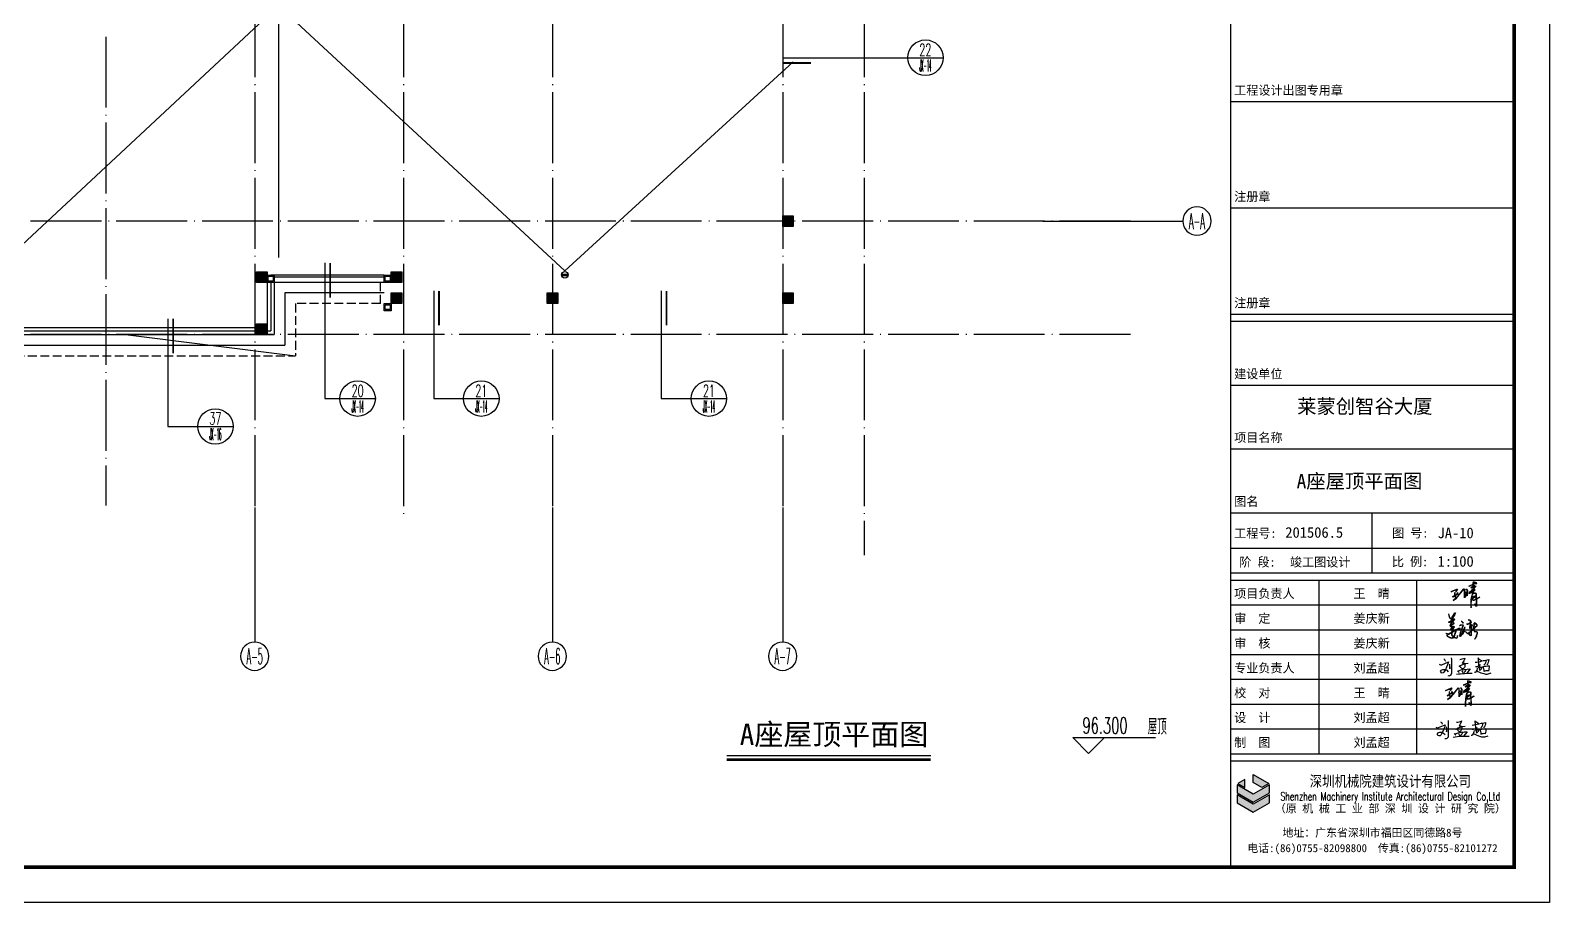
# Model space of a CAD drawing. Extents: x 1980812 to 2578970, y -669191 to 284498.
# Drawn here: x 2022034 to 2064912, y -473720 to -449112 of the extents above; entities that cross this region are included whole.
import ezdxf
from ezdxf.enums import TextEntityAlignment as Align

# ---------------------------------------------------------------- set-up
doc = ezdxf.new("R2010")
doc.units = 0
doc.header["$LTSCALE"] = 1000
doc.header["$MEASUREMENT"] = 0
doc.linetypes.add('DASH', pattern=[0.35, 0.25, -0.1])
doc.linetypes.add('DOTE', pattern=[2.42, 2, -0.2, 0.02, -0.2])
for name, color, linetype in [('0-电子签名', 7, 'Continuous'), ('A-ANNO-TEXT', 131, 'Continuous'), ('AXIS', 3, 'Continuous'), ('AXIS_TEXT', 7, 'Continuous'), ('COLU_HATCH', 251, 'Continuous'), ('CURTWALL', 2, 'Continuous'), ('DIM_ELEV', 3, 'Continuous'), ('dote', 1, 'DOTE'), ('EQUIP_地漏', 255, 'Continuous'), ('EQUIP_雨水斗', 255, 'Continuous'), ('TK', 1, 'Continuous'), ('WALL', 4, 'Continuous'), ('屋顶柱', 5, 'Continuous'), ('排水', 140, 'Continuous'), ('百叶', 3, 'Continuous'), ('看线', 66, 'Continuous'), ('空线', 3, 'Continuous'), ('节点', 3, 'Continuous'), ('详细尺寸', 11, 'Continuous')]:
    doc.layers.add(name, color=color, linetype=linetype)
doc.styles.add('_TCH_AXIS', font='COMPLEX', dxfattribs={"bigfont": 'GBCBIG'})
doc.styles.add('COMP', font='COMPLEX.shx', dxfattribs={"bigfont": 'hztxt'})
doc.styles.add('COMPLEX', font='COMPLEX')
doc.styles.add('HEITI', font='simplex.shx', dxfattribs={"width": 0.6, "bigfont": 'hztxt.shx'})
doc.styles.add('HZTXTW', font='txtw.shx', dxfattribs={"width": 0.6, "bigfont": 'hztxtw.shx'})
doc.styles.add('SONGTI', font='NSimSun.ttf', dxfattribs={"width": 1.1})

# ---------------------------------------------------------------- blocks, each defined once
blk = doc.blocks.new('屋顶平mian')
at = {"layer": 'CURTWALL'}
for points in [[(32050, -24830), (32250, -24830), (32250, -25030), (32050, -25030)], [(32080, -24860), (32220, -24860), (32220, -25000), (32080, -25000)], [(35350, -24830), (35550, -24830), (35550, -25030), (35350, -25030)], [(35380, -24860), (35520, -24860), (35520, -25000), (35380, -25000)], [(35350, -25630), (35550, -25630), (35550, -25830), (35350, -25830)], [(35380, -25660), (35520, -25660), (35520, -25800), (35380, -25800)]]:
    blk.add_lwpolyline(points, close=True, dxfattribs=at)
at = {"layer": '百叶'}
for p, q in [((32050, -25030), (32050, -26300)), ((32150, -25030), (32150, -26400)), ((32250, -25030), (32250, -26500)), ((32550, -25330), (32550, -26800)), ((-2800, -26500), (32250, -26500)), ((-2700, -26400), (32150, -26400)), ((-2600, -26300), (32050, -26300)), ((-3100, -26800), (32550, -26800))]:
    blk.add_line(p, q, dxfattribs=at)
at = {"layer": '看线', "color": 2, "linetype": 'DASH'}
for p, q in [((35250, -25630), (35250, -25030)), ((32850, -25630), (32850, -27100)), ((35250, -25630), (32850, -25630)), ((-3400, -27100), (32850, -27100))]:
    blk.add_line(p, q, dxfattribs=at)
at = {"layer": '空线'}
for p, q in [((35350, -24830), (32150, -24830)), ((35350, -24880), (32250, -24880)), ((35350, -25030), (32250, -25030)), ((35350, -25330), (32550, -25330))]:
    blk.add_line(p, q, dxfattribs=at)
blk = doc.blocks.new('_index')
blk.add_line((-0.5, 0), (0.5, 0))
blk.add_circle((0, 0), 0.5)
at = {"style": 'COMP'}
for tag, width, p, p2 in [('1', 2.333333, (-0.17, 0.05), (0.17, 0.05)), ('-', 1.166667, (-0.17, -0.39), (0.17, -0.39))]:
    blk.add_attdef(tag, text='', height=0.34, dxfattribs=dict(at, width=width)).set_placement(p, p2, align=Align.FIT)
blk = doc.blocks.new('$TwtSys$00000139')
at = {"color": 7}
for p, q in [((-19, 92, 0), (-19, -92, 0)), ((19, 92, 0), (19, -92, 0))]:
    blk.add_line(p, q, dxfattribs=at)
blk.add_circle((0, 0, 0), 93.8)
blk = doc.blocks.new('A$C5E1E5499')
at = {"layer": 'EQUIP_雨水斗', "rotation": 90}
blk.add_blockref('$TwtSys$00000139', (40450, -24820), dxfattribs=at)
blk = doc.blocks.new('A$C3A0D4C3E')
at = {"layer": 'COLU_HATCH'}
h = blk.add_hatch(color=8, dxfattribs=at)
h.dxf.hatch_style = 1
h.paths.add_polyline_path([(46600, -23150), (46900, -23150), (46900, -23450), (46600, -23450)])
h = blk.add_hatch(color=8, dxfattribs=at)
h.dxf.hatch_style = 1
h.paths.add_polyline_path([(31750, -24730), (32050, -24730), (32050, -25030), (31750, -25030)])
h = blk.add_hatch(color=8, dxfattribs=at)
h.dxf.hatch_style = 1
h.paths.add_polyline_path([(35550, -24730), (35850, -24730), (35850, -25030), (35550, -25030)])
h = blk.add_hatch(color=8, dxfattribs=at)
h.dxf.hatch_style = 1
h.paths.add_polyline_path([(35550, -25330), (35850, -25330), (35850, -25630), (35550, -25630)])
h = blk.add_hatch(color=8, dxfattribs=at)
h.dxf.hatch_style = 1
h.paths.add_polyline_path([(39950, -25330), (40250, -25330), (40250, -25630), (39950, -25630)])
h = blk.add_hatch(color=8, dxfattribs=at)
h.dxf.hatch_style = 1
h.paths.add_polyline_path([(46600, -25330), (46900, -25330), (46900, -25630), (46600, -25630)])
h = blk.add_hatch(color=8, dxfattribs=at)
h.dxf.hatch_style = 1
h.paths.add_polyline_path([(31750, -26200), (32050, -26200), (32050, -26500), (31750, -26500)])
at = {"layer": '屋顶柱'}
for points in [[(46600, -23150), (46900, -23150), (46900, -23450), (46600, -23450), (46600, -23150)], [(31750, -24730), (32050, -24730), (32050, -25030), (31750, -25030), (31750, -24730)], [(35550, -24730), (35850, -24730), (35850, -25030), (35550, -25030), (35550, -24730)], [(35550, -25330), (35850, -25330), (35850, -25630), (35550, -25630), (35550, -25330)], [(39950, -25330), (40250, -25330), (40250, -25630), (39950, -25630), (39950, -25330)], [(46600, -25330), (46900, -25330), (46900, -25630), (46600, -25630), (46600, -25330)], [(31750, -26200), (32050, -26200), (32050, -26500), (31750, -26500), (31750, -26200)]]:
    blk.add_lwpolyline(points, dxfattribs=at)
blk = doc.blocks.new('_AXISO')
blk.add_circle((0, 0), 0.5)
at = {"layer": 'AXIS_TEXT', "style": 'COMPLEX', "width": 1.041667}
blk.add_attdef('A', text='', height=0.56, dxfattribs=at).set_placement((-0.25, -0.28), (0.25, -0.28), align=Align.FIT)
blk = doc.blocks.new('王晴')
at = {"layer": '0-电子签名'}
for p, q in [((200027, -228005), (200173, -227944)), ((200028, -227999), (200174, -227938)), ((200033, -228003), (200178, -227942)), ((200066, -228130), (200161, -228076)), ((200067, -228124), (200162, -228070)), ((200072, -228128), (200167, -228074)), ((200122, -228029), (200114, -228045)), ((200114, -228045), (200122, -228119)), ((200123, -228024), (200115, -228040)), ((200115, -228040), (200123, -228114)), ((200127, -228027), (200120, -228043)), ((200120, -228043), (200127, -228118)), ((200122, -228119), (200142, -228176)), ((200123, -228114), (200143, -228170)), ((200127, -228118), (200148, -228174)), ((200178, -227954), (200136, -228003)), ((200179, -227948), (200137, -227997)), ((200184, -227952), (200142, -228001)), ((200155, -228165), (200226, -228085)), ((200156, -228159), (200227, -228079)), ((200161, -228076), (200199, -228047)), ((200161, -228163), (200232, -228083)), ((200162, -228070), (200200, -228041)), ((200167, -228074), (200205, -228045)), ((200173, -227944), (200178, -227954)), ((200174, -227938), (200179, -227948)), ((200199, -228047), (200174, -228041)), ((200200, -228041), (200175, -228035)), ((200178, -227942), (200184, -227952)), ((200205, -228045), (200180, -228039)), ((200226, -228085), (200296, -227996)), ((200227, -228079), (200297, -227990)), ((200232, -228083), (200302, -227994)), ((200296, -227996), (200344, -227938)), ((200297, -227990), (200345, -227932)), ((200302, -227994), (200350, -227936)), ((200344, -227938), (200353, -227948)), ((200345, -227932), (200354, -227942)), ((200350, -227936), (200359, -227946)), ((200353, -227948), (200354, -228157)), ((200354, -227942), (200355, -228151)), ((200357, -228050), (200360, -228029)), ((200358, -228044), (200361, -228024)), ((200359, -227946), (200360, -228155)), ((200360, -228029), (200397, -228012)), ((200361, -228024), (200398, -228006)), ((200402, -228054), (200362, -228121)), ((200362, -228121), (200363, -228138)), ((200363, -228048), (200366, -228027)), ((200403, -228048), (200363, -228115)), ((200363, -228115), (200364, -228132)), ((200363, -228138), (200368, -228140)), ((200364, -228132), (200369, -228134)), ((200366, -228027), (200402, -228010)), ((200408, -228052), (200368, -228119)), ((200368, -228140), (200424, -228067)), ((200368, -228119), (200369, -228136)), ((200369, -228134), (200425, -228061)), ((200369, -228136), (200373, -228138)), ((200373, -228138), (200430, -228065)), ((200394, -227952), (200408, -227941)), ((200395, -227946), (200409, -227935)), ((200397, -228012), (200416, -228025)), ((200398, -228006), (200416, -228019)), ((200400, -227950), (200414, -227939)), ((200402, -228010), (200421, -228023)), ((200416, -228025), (200402, -228054)), ((200416, -228019), (200403, -228048)), ((200408, -227941), (200427, -227983)), ((200421, -228023), (200408, -228052)), ((200409, -227935), (200428, -227977)), ((200414, -227939), (200433, -227981)), ((200427, -227983), (200423, -228106)), ((200428, -227977), (200424, -228101)), ((200433, -227981), (200429, -228104)), ((200470, -227864), (200610, -227801)), ((200470, -227870), (200609, -227807)), ((200482, -228026), (200471, -228047)), ((200471, -228047), (200513, -228031)), ((200483, -228020), (200472, -228041)), ((200472, -228041), (200514, -228025)), ((200475, -227868), (200615, -227805)), ((200488, -228024), (200477, -228045)), ((200477, -228045), (200519, -228029)), ((200542, -227971), (200482, -228026)), ((200543, -227965), (200483, -228020)), ((200548, -227969), (200488, -228024)), ((200513, -228031), (200565, -227989)), ((200514, -228025), (200566, -227983)), ((200515, -227909), (200581, -227858)), ((200565, -227917), (200515, -227909)), ((200516, -227903), (200582, -227852)), ((200566, -227912), (200516, -227903)), ((200519, -228029), (200571, -227987)), ((200539, -228112), (200519, -228201)), ((200540, -228106), (200520, -228195)), ((200521, -227907), (200587, -227856)), ((200571, -227915), (200521, -227907)), ((200545, -228110), (200525, -228199)), ((200535, -228131), (200633, -228110)), ((200536, -228125), (200634, -228104)), ((200561, -228035), (200539, -228112)), ((200562, -228029), (200540, -228106)), ((200541, -228129), (200639, -228108)), ((200571, -227944), (200542, -227971)), ((200572, -227938), (200543, -227965)), ((200567, -228033), (200545, -228110)), ((200577, -227942), (200548, -227969)), ((200632, -228121), (200548, -228184)), ((200633, -228115), (200549, -228178)), ((200638, -228119), (200554, -228182)), ((200580, -227993), (200561, -228035)), ((200581, -227987), (200562, -228029)), ((200576, -227894), (200565, -227917)), ((200565, -227989), (200616, -227954)), ((200577, -227888), (200566, -227912)), ((200566, -227983), (200617, -227948)), ((200586, -227991), (200567, -228033)), ((200570, -227772), (200568, -227800)), ((200568, -227800), (200576, -227894)), ((200571, -227766), (200569, -227794)), ((200569, -227794), (200577, -227888)), ((200605, -227775), (200570, -227772)), ((200606, -227769), (200571, -227766)), ((200631, -227873), (200571, -227944)), ((200581, -227892), (200571, -227915)), ((200571, -227987), (200622, -227952)), ((200632, -227867), (200572, -227938)), ((200576, -227770), (200574, -227798)), ((200574, -227798), (200581, -227892)), ((200610, -227773), (200576, -227770)), ((200636, -227871), (200577, -227942)), ((200578, -228051), (200599, -228037)), ((200579, -228045), (200600, -228031)), ((200616, -227954), (200580, -227993)), ((200581, -227858), (200610, -227861)), ((200617, -227948), (200581, -227987)), ((200582, -227852), (200611, -227855)), ((200584, -228049), (200605, -228035)), ((200622, -227952), (200586, -227991)), ((200587, -227856), (200616, -227859)), ((200599, -228037), (200626, -228040)), ((200600, -228031), (200627, -228034)), ((200656, -227795), (200605, -227775)), ((200605, -228035), (200632, -228038)), ((200657, -227789), (200606, -227769)), ((200609, -227807), (200656, -227803)), ((200661, -227793), (200610, -227773)), ((200610, -227801), (200657, -227797)), ((200610, -227861), (200631, -227873)), ((200611, -227855), (200632, -227867)), ((200615, -227805), (200661, -227801)), ((200616, -227859), (200636, -227871)), ((200626, -228040), (200643, -228047)), ((200627, -228034), (200643, -228041)), ((200632, -228038), (200648, -228045)), ((200633, -228110), (200632, -228121)), ((200634, -228104), (200633, -228115)), ((200639, -228108), (200638, -228119)), ((200643, -228092), (200641, -228137)), ((200641, -228137), (200648, -228226)), ((200643, -228086), (200642, -228131)), ((200642, -228131), (200649, -228220)), ((200643, -228041), (200643, -228086)), ((200643, -228047), (200643, -228092)), ((200648, -228090), (200647, -228135)), ((200647, -228135), (200654, -228224)), ((200648, -228045), (200648, -228090)), ((200656, -227803), (200656, -227795)), ((200657, -227797), (200657, -227789)), ((200661, -227801), (200661, -227793)), ((200713, -228145), (200735, -228134)), ((200718, -228148), (200740, -228138)), ((200077, -228215), (200156, -228159)), ((200077, -228221), (200155, -228165)), ((200082, -228219), (200161, -228163)), ((200519, -228201), (200513, -228335)), ((200513, -228335), (200516, -228400)), ((200520, -228195), (200514, -228329)), ((200514, -228329), (200517, -228394)), ((200525, -228199), (200519, -228333)), ((200519, -228333), (200522, -228398)), ((200548, -228184), (200567, -228214)), ((200549, -228178), (200568, -228209)), ((200554, -228182), (200572, -228212)), ((200567, -228214), (200602, -228209)), ((200568, -228209), (200603, -228203)), ((200572, -228212), (200607, -228207)), ((200602, -228209), (200658, -228179)), ((200603, -228203), (200659, -228174)), ((200607, -228207), (200664, -228178)), ((200622, -228327), (200612, -228307)), ((200623, -228322), (200613, -228301)), ((200628, -228325), (200618, -228305)), ((200632, -228340), (200622, -228327)), ((200633, -228335), (200623, -228322)), ((200638, -228339), (200628, -228325)), ((200654, -228372), (200632, -228340)), ((200655, -228367), (200633, -228335)), ((200660, -228371), (200638, -228339)), ((200648, -228226), (200651, -228319)), ((200649, -228220), (200652, -228313)), ((200651, -228319), (200654, -228372)), ((200652, -228313), (200655, -228367)), ((200654, -228224), (200657, -228317)), ((200657, -228317), (200660, -228371)), ((200658, -228179), (200712, -228150)), ((200659, -228174), (200713, -228145)), ((200664, -228178), (200718, -228148)), ((200712, -228150), (200734, -228140))]:
    blk.add_line(p, q, dxfattribs=at)
blk = doc.blocks.new('姜庆新')
at = {"color": 7}
for p, q in [((200141, -229180), (200149, -229212)), ((200143, -229185), (200151, -229218)), ((200146, -229181), (200154, -229214)), ((200244, -229231), (200258, -229204)), ((200246, -229236), (200260, -229209)), ((200249, -229232), (200263, -229205)), ((200275, -229208), (200257, -229238)), ((200258, -229204), (200274, -229170)), ((200260, -229209), (200276, -229175)), ((200263, -229205), (200279, -229172)), ((200274, -229170), (200282, -229153)), ((200285, -229182), (200275, -229208)), ((200276, -229175), (200284, -229158)), ((200287, -229188), (200277, -229213)), ((200279, -229172), (200287, -229154)), ((200290, -229184), (200280, -229210)), ((200282, -229153), (200299, -229157)), ((200284, -229158), (200301, -229162)), ((200299, -229157), (200285, -229182)), ((200287, -229154), (200304, -229159)), ((200301, -229162), (200287, -229188)), ((200304, -229159), (200290, -229184)), ((200149, -229212), (200156, -229235)), ((200151, -229218), (200158, -229240)), ((200151, -229365), (200214, -229342)), ((200151, -229374), (200151, -229365)), ((200171, -229374), (200151, -229374)), ((200153, -229370), (200216, -229348)), ((200153, -229379), (200153, -229370)), ((200172, -229379), (200153, -229379)), ((200154, -229214), (200161, -229237)), ((200156, -229235), (200165, -229262)), ((200156, -229367), (200219, -229344)), ((200156, -229375), (200156, -229367)), ((200176, -229375), (200156, -229375)), ((200158, -229240), (200167, -229267)), ((200161, -229237), (200170, -229264)), ((200165, -229262), (200186, -229286)), ((200167, -229267), (200188, -229291)), ((200170, -229264), (200191, -229288)), ((200197, -229345), (200171, -229374)), ((200199, -229351), (200172, -229379)), ((200202, -229347), (200176, -229375)), ((200180, -229434), (200178, -229453)), ((200178, -229453), (200180, -229466)), ((200182, -229440), (200179, -229458)), ((200179, -229458), (200182, -229471)), ((200197, -229409), (200180, -229434)), ((200180, -229466), (200190, -229466)), ((200199, -229414), (200182, -229440)), ((200182, -229471), (200192, -229471)), ((200185, -229436), (200183, -229455)), ((200183, -229455), (200185, -229467)), ((200202, -229411), (200185, -229436)), ((200185, -229467), (200195, -229467)), ((200186, -229286), (200206, -229286)), ((200188, -229291), (200208, -229291)), ((200190, -229466), (200209, -229444)), ((200191, -229288), (200211, -229288)), ((200192, -229471), (200211, -229450)), ((200195, -229467), (200214, -229446)), ((200233, -229289), (200197, -229345)), ((200216, -229376), (200197, -229409)), ((200197, -229539), (200209, -229522)), ((200205, -229539), (200197, -229539)), ((200235, -229294), (200199, -229351)), ((200218, -229382), (200199, -229414)), ((200199, -229544), (200211, -229527)), ((200206, -229544), (200199, -229544)), ((200238, -229290), (200202, -229347)), ((200221, -229378), (200202, -229411)), ((200202, -229541), (200214, -229524)), ((200210, -229541), (200202, -229541)), ((200219, -229542), (200205, -229539)), ((200206, -229286), (200220, -229276)), ((200221, -229547), (200206, -229544)), ((200208, -229291), (200222, -229281)), ((200209, -229444), (200246, -229415)), ((200209, -229522), (200223, -229502)), ((200224, -229544), (200210, -229541)), ((200211, -229288), (200225, -229278)), ((200211, -229450), (200247, -229420)), ((200211, -229527), (200225, -229508)), ((200219, -229352), (200212, -229424)), ((200212, -229424), (200216, -229488)), ((200221, -229358), (200213, -229430)), ((200213, -229430), (200218, -229494)), ((200214, -229342), (200236, -229323)), ((200214, -229446), (200251, -229416)), ((200214, -229524), (200228, -229504)), ((200216, -229348), (200237, -229328)), ((200243, -229355), (200216, -229376)), ((200216, -229488), (200217, -229514)), ((200224, -229354), (200217, -229426)), ((200217, -229426), (200221, -229490)), ((200217, -229514), (200217, -229529)), ((200217, -229529), (200219, -229542)), ((200245, -229360), (200218, -229382)), ((200218, -229494), (200219, -229519)), ((200219, -229344), (200241, -229324)), ((200220, -229365), (200219, -229352)), ((200219, -229519), (200219, -229535)), ((200219, -229535), (200221, -229547)), ((200220, -229276), (200231, -229255)), ((200230, -229378), (200220, -229365)), ((200248, -229357), (200221, -229378)), ((200222, -229370), (200221, -229358)), ((200221, -229490), (200222, -229515)), ((200222, -229281), (200233, -229260)), ((200232, -229383), (200222, -229370)), ((200222, -229515), (200222, -229531)), ((200222, -229531), (200224, -229544)), ((200223, -229502), (200239, -229490)), ((200225, -229367), (200224, -229354)), ((200239, -229539), (200224, -229579)), ((200225, -229278), (200236, -229256)), ((200235, -229380), (200225, -229367)), ((200225, -229508), (200240, -229495)), ((200240, -229544), (200226, -229584)), ((200228, -229504), (200243, -229491)), ((200243, -229541), (200229, -229581)), ((200231, -229255), (200244, -229231)), ((200233, -229260), (200246, -229236)), ((200257, -229238), (200233, -229289)), ((200259, -229243), (200235, -229294)), ((200236, -229256), (200249, -229232)), ((200236, -229323), (200261, -229310)), ((200237, -229328), (200263, -229315)), ((200262, -229239), (200238, -229290)), ((200239, -229490), (200250, -229480)), ((200256, -229504), (200239, -229539)), ((200240, -229495), (200252, -229485)), ((200257, -229509), (200240, -229544)), ((200241, -229324), (200266, -229312)), ((200267, -229321), (200243, -229355)), ((200243, -229491), (200255, -229481)), ((200260, -229506), (200243, -229541)), ((200269, -229327), (200245, -229360)), ((200246, -229415), (200268, -229400)), ((200247, -229420), (200270, -229406)), ((200272, -229323), (200248, -229357)), ((200250, -229480), (200260, -229471)), ((200251, -229416), (200273, -229402)), ((200252, -229485), (200262, -229477)), ((200255, -229481), (200265, -229473)), ((200271, -229475), (200256, -229504)), ((200268, -229395), (200257, -229386)), ((200273, -229481), (200257, -229509)), ((200277, -229213), (200259, -229243)), ((200270, -229400), (200259, -229392)), ((200260, -229471), (200271, -229473)), ((200276, -229477), (200260, -229506)), ((200261, -229310), (200273, -229300)), ((200280, -229210), (200262, -229239)), ((200273, -229397), (200262, -229388)), ((200262, -229477), (200273, -229478)), ((200263, -229315), (200274, -229305)), ((200265, -229473), (200276, -229474)), ((200266, -229312), (200277, -229302)), ((200287, -229300), (200267, -229321)), ((200268, -229400), (200268, -229395)), ((200288, -229305), (200269, -229327)), ((200270, -229406), (200270, -229400)), ((200271, -229473), (200271, -229475)), ((200292, -229302), (200272, -229323)), ((200273, -229300), (200287, -229300)), ((200273, -229402), (200273, -229397)), ((200273, -229478), (200273, -229481)), ((200274, -229305), (200288, -229305)), ((200274, -229575), (200302, -229559)), ((200276, -229474), (200276, -229477)), ((200276, -229580), (200304, -229564)), ((200277, -229302), (200292, -229302)), ((200279, -229576), (200307, -229561)), ((200302, -229559), (200319, -229549)), ((200304, -229564), (200321, -229554)), ((200307, -229561), (200324, -229551)), ((200315, -229562), (200309, -229592)), ((200320, -229564), (200314, -229593)), ((200319, -229549), (200357, -229529)), ((200321, -229554), (200359, -229535)), ((200324, -229551), (200362, -229531)), ((200357, -229529), (200376, -229525)), ((200359, -229535), (200378, -229530)), ((200362, -229531), (200381, -229527)), ((200376, -229525), (200389, -229519)), ((200378, -229530), (200390, -229525)), ((200381, -229527), (200394, -229521)), ((200389, -229519), (200413, -229518)), ((200390, -229525), (200414, -229523)), ((200394, -229521), (200418, -229520)), ((200403, -229449), (200427, -229441)), ((200405, -229454), (200429, -229447)), ((200408, -229450), (200432, -229443)), ((200413, -229518), (200420, -229518)), ((200414, -229523), (200422, -229523)), ((200418, -229520), (200425, -229520)), ((200427, -229441), (200450, -229434)), ((200429, -229447), (200451, -229440)), ((200441, -229556), (200431, -229584)), ((200432, -229443), (200454, -229436)), ((200443, -229561), (200433, -229590)), ((200446, -229558), (200436, -229586)), ((200438, -229349), (200452, -229355)), ((200440, -229355), (200454, -229360)), ((200455, -229521), (200441, -229556)), ((200443, -229351), (200457, -229357)), ((200457, -229526), (200443, -229561)), ((200460, -229523), (200446, -229558)), ((200450, -229434), (200455, -229434)), ((200451, -229440), (200457, -229440)), ((200452, -229355), (200458, -229361)), ((200454, -229360), (200460, -229366)), ((200454, -229436), (200460, -229436)), ((200455, -229434), (200469, -229434)), ((200462, -229495), (200455, -229521)), ((200457, -229357), (200463, -229363)), ((200457, -229440), (200471, -229440)), ((200464, -229501), (200457, -229526)), ((200458, -229361), (200464, -229371)), ((200460, -229366), (200465, -229376)), ((200460, -229436), (200474, -229436)), ((200467, -229497), (200460, -229523)), ((200474, -229481), (200462, -229495)), ((200463, -229363), (200469, -229372)), ((200464, -229371), (200476, -229376)), ((200475, -229486), (200464, -229501)), ((200465, -229376), (200478, -229382)), ((200479, -229483), (200467, -229497)), ((200469, -229372), (200481, -229378)), ((200469, -229434), (200476, -229436)), ((200479, -229393), (200471, -229391)), ((200471, -229440), (200478, -229441)), ((200481, -229399), (200473, -229396)), ((200474, -229436), (200481, -229438)), ((200478, -229460), (200474, -229481)), ((200480, -229465), (200475, -229486)), ((200476, -229376), (200479, -229393)), ((200484, -229395), (200476, -229392)), ((200476, -229436), (200486, -229447)), ((200478, -229382), (200481, -229399)), ((200478, -229441), (200488, -229452)), ((200486, -229447), (200478, -229460)), ((200483, -229462), (200479, -229483)), ((200488, -229452), (200480, -229465)), ((200481, -229378), (200484, -229395)), ((200481, -229438), (200491, -229449)), ((200491, -229449), (200483, -229462)), ((200516, -229497), (200491, -229569)), ((200518, -229502), (200492, -229574)), ((200521, -229498), (200496, -229571)), ((200496, -229573), (200510, -229546)), ((200498, -229578), (200512, -229552)), ((200501, -229575), (200515, -229548)), ((200510, -229546), (200525, -229509)), ((200512, -229552), (200526, -229515)), ((200515, -229548), (200530, -229511)), ((200527, -229494), (200516, -229497)), ((200529, -229499), (200518, -229502)), ((200532, -229496), (200521, -229498)), ((200525, -229509), (200527, -229494)), ((200526, -229515), (200529, -229499)), ((200530, -229511), (200532, -229496)), ((200566, -229410), (200581, -229417)), ((200567, -229416), (200583, -229423)), ((200571, -229412), (200586, -229419)), ((200581, -229417), (200601, -229416)), ((200583, -229423), (200603, -229421)), ((200586, -229419), (200606, -229418)), ((200601, -229313), (200634, -229318)), ((200601, -229416), (200607, -229412)), ((200603, -229318), (200635, -229324)), ((200603, -229421), (200608, -229417)), ((200606, -229314), (200639, -229320)), ((200606, -229418), (200612, -229414)), ((200607, -229412), (200625, -229396)), ((200608, -229417), (200627, -229402)), ((200612, -229414), (200630, -229398)), ((200625, -229396), (200638, -229388)), ((200627, -229402), (200640, -229393)), ((200630, -229398), (200643, -229389)), ((200634, -229318), (200648, -229324)), ((200635, -229324), (200650, -229329)), ((200636, -229491), (200635, -229511)), ((200635, -229511), (200646, -229512)), ((200646, -229446), (200636, -229491)), ((200638, -229496), (200637, -229516)), ((200637, -229516), (200648, -229518)), ((200638, -229388), (200658, -229383)), ((200648, -229451), (200638, -229496)), ((200639, -229320), (200653, -229326)), ((200640, -229393), (200659, -229389)), ((200641, -229493), (200640, -229513)), ((200640, -229513), (200651, -229514)), ((200651, -229448), (200641, -229493)), ((200653, -229348), (200642, -229345)), ((200643, -229389), (200663, -229385)), ((200655, -229353), (200644, -229351)), ((200648, -229422), (200646, -229446)), ((200646, -229512), (200663, -229502)), ((200658, -229350), (200647, -229347)), ((200648, -229324), (200656, -229335)), ((200652, -229398), (200648, -229422)), ((200650, -229427), (200648, -229451)), ((200648, -229518), (200665, -229508)), ((200650, -229329), (200658, -229341)), ((200654, -229403), (200650, -229427)), ((200653, -229423), (200651, -229448)), ((200651, -229514), (200668, -229504)), ((200663, -229371), (200652, -229398)), ((200653, -229326), (200661, -229337)), ((200658, -229341), (200653, -229348)), ((200657, -229399), (200653, -229423)), ((200665, -229376), (200654, -229403)), ((200659, -229346), (200655, -229353)), ((200656, -229335), (200658, -229341)), ((200668, -229372), (200657, -229399)), ((200658, -229341), (200659, -229346)), ((200663, -229343), (200658, -229350)), ((200658, -229383), (200675, -229378)), ((200659, -229389), (200676, -229383)), ((200661, -229337), (200663, -229343)), ((200668, -229362), (200663, -229371)), ((200663, -229385), (200680, -229380)), ((200663, -229502), (200682, -229467)), ((200669, -229368), (200665, -229376)), ((200665, -229508), (200684, -229472)), ((200679, -229375), (200668, -229362)), ((200673, -229364), (200668, -229372)), ((200668, -229504), (200687, -229469)), ((200681, -229380), (200669, -229368)), ((200682, -229434), (200672, -229572)), ((200684, -229377), (200673, -229364)), ((200684, -229440), (200674, -229577)), ((200675, -229378), (200679, -229375)), ((200676, -229383), (200681, -229380)), ((200687, -229436), (200677, -229573)), ((200677, -229580), (200717, -229542)), ((200679, -229586), (200719, -229547)), ((200680, -229380), (200684, -229377)), ((200686, -229426), (200682, -229434)), ((200682, -229467), (200692, -229456)), ((200682, -229582), (200722, -229544)), ((200688, -229431), (200684, -229440)), ((200684, -229472), (200693, -229461)), ((200703, -229449), (200686, -229426)), ((200691, -229428), (200687, -229436)), ((200687, -229469), (200697, -229457)), ((200705, -229454), (200688, -229431)), ((200708, -229450), (200691, -229428)), ((200692, -229456), (200703, -229449)), ((200693, -229461), (200705, -229454)), ((200697, -229457), (200708, -229450)), ((200717, -229542), (200740, -229524)), ((200719, -229547), (200742, -229529)), ((200722, -229544), (200745, -229525)), ((200737, -229440), (200731, -229478)), ((200731, -229478), (200733, -229519)), ((200739, -229445), (200733, -229484)), ((200733, -229484), (200735, -229525)), ((200733, -229519), (200738, -229552)), ((200735, -229525), (200740, -229557)), ((200742, -229442), (200736, -229480)), ((200736, -229480), (200738, -229521)), ((200740, -229409), (200737, -229440)), ((200738, -229521), (200743, -229554)), ((200738, -229552), (200740, -229572)), ((200742, -229414), (200739, -229445)), ((200748, -229395), (200740, -229409)), ((200740, -229524), (200781, -229475)), ((200740, -229557), (200742, -229577)), ((200750, -229400), (200742, -229414)), ((200745, -229411), (200742, -229442)), ((200742, -229529), (200783, -229481)), ((200743, -229554), (200745, -229573)), ((200753, -229397), (200745, -229411)), ((200745, -229525), (200786, -229477)), ((200760, -229393), (200748, -229395)), ((200761, -229399), (200750, -229400)), ((200765, -229395), (200753, -229397)), ((200785, -229413), (200760, -229393)), ((200787, -229419), (200761, -229399)), ((200790, -229415), (200765, -229395)), ((200781, -229475), (200788, -229471)), ((200783, -229481), (200790, -229477)), ((200799, -229429), (200785, -229413)), ((200786, -229477), (200793, -229473)), ((200801, -229434), (200787, -229419)), ((200788, -229471), (200813, -229457)), ((200804, -229431), (200790, -229415)), ((200790, -229477), (200815, -229462)), ((200793, -229473), (200818, -229459)), ((200809, -229439), (200799, -229429)), ((200811, -229444), (200801, -229434)), ((200814, -229440), (200804, -229431)), ((200813, -229457), (200809, -229439)), ((200815, -229462), (200811, -229444)), ((200818, -229459), (200814, -229440)), ((200084, -229634), (200114, -229644)), ((200086, -229639), (200116, -229649)), ((200089, -229636), (200119, -229646)), ((200113, -229691), (200111, -229672)), ((200114, -229696), (200113, -229678)), ((200128, -229709), (200113, -229691)), ((200114, -229644), (200125, -229648)), ((200130, -229714), (200114, -229696)), ((200116, -229649), (200127, -229653)), ((200117, -229692), (200116, -229674)), ((200133, -229711), (200117, -229692)), ((200119, -229646), (200130, -229650)), ((200125, -229648), (200137, -229648)), ((200127, -229653), (200138, -229653)), ((200155, -229730), (200128, -229709)), ((200130, -229650), (200142, -229650)), ((200157, -229736), (200130, -229714)), ((200160, -229732), (200133, -229711)), ((200137, -229648), (200154, -229648)), ((200138, -229653), (200155, -229653)), ((200142, -229650), (200159, -229650)), ((200154, -229648), (200169, -229635)), ((200155, -229653), (200171, -229641)), ((200214, -229751), (200155, -229730)), ((200216, -229757), (200157, -229736)), ((200159, -229650), (200174, -229637)), ((200219, -229753), (200160, -229732)), ((200169, -229635), (200189, -229631)), ((200171, -229641), (200191, -229636)), ((200174, -229637), (200194, -229633)), ((200189, -229631), (200210, -229610)), ((200191, -229636), (200212, -229615)), ((200194, -229633), (200215, -229612)), ((200210, -229610), (200230, -229600)), ((200212, -229615), (200232, -229605)), ((200222, -229599), (200213, -229633)), ((200213, -229633), (200214, -229662)), ((200214, -229662), (200219, -229685)), ((200234, -229746), (200214, -229751)), ((200215, -229612), (200235, -229602)), ((200223, -229604), (200215, -229638)), ((200215, -229638), (200216, -229668)), ((200216, -229668), (200221, -229690)), ((200236, -229751), (200216, -229757)), ((200226, -229600), (200218, -229634)), ((200218, -229634), (200219, -229664)), ((200219, -229664), (200224, -229687)), ((200219, -229685), (200260, -229729)), ((200239, -229748), (200219, -229753)), ((200221, -229690), (200262, -229734)), ((200224, -229579), (200222, -229599)), ((200226, -229584), (200223, -229604)), ((200224, -229687), (200265, -229731)), ((200229, -229581), (200226, -229600)), ((200230, -229600), (200240, -229593)), ((200232, -229605), (200242, -229598)), ((200247, -229719), (200234, -229746)), ((200235, -229602), (200245, -229595)), ((200249, -229724), (200236, -229751)), ((200252, -229721), (200239, -229748)), ((200240, -229593), (200268, -229579)), ((200242, -229598), (200270, -229584)), ((200245, -229595), (200273, -229581)), ((200260, -229705), (200247, -229719)), ((200262, -229710), (200249, -229724)), ((200265, -229707), (200252, -229721)), ((200277, -229685), (200260, -229705)), ((200260, -229729), (200285, -229730)), ((200279, -229690), (200262, -229710)), ((200262, -229734), (200287, -229736)), ((200282, -229687), (200265, -229707)), ((200265, -229731), (200290, -229732)), ((200268, -229579), (200274, -229575)), ((200270, -229584), (200276, -229580)), ((200273, -229581), (200279, -229576)), ((200280, -229674), (200277, -229685)), ((200281, -229679), (200279, -229690)), ((200287, -229661), (200280, -229674)), ((200288, -229666), (200281, -229679)), ((200285, -229675), (200282, -229687)), ((200292, -229663), (200285, -229675)), ((200285, -229730), (200319, -229742)), ((200295, -229637), (200287, -229661)), ((200287, -229736), (200321, -229747)), ((200297, -229642), (200288, -229666)), ((200290, -229732), (200324, -229743)), ((200300, -229639), (200292, -229663)), ((200302, -229617), (200295, -229637)), ((200304, -229622), (200297, -229642)), ((200307, -229619), (200300, -229639)), ((200309, -229592), (200302, -229617)), ((200311, -229597), (200304, -229622)), ((200314, -229593), (200307, -229619)), ((200317, -229567), (200311, -229597)), ((200319, -229742), (200343, -229734)), ((200321, -229747), (200345, -229740)), ((200324, -229743), (200348, -229736)), ((200345, -229732), (200353, -229719)), ((200347, -229737), (200355, -229724)), ((200350, -229733), (200358, -229721)), ((200353, -229719), (200357, -229684)), ((200355, -229724), (200359, -229689)), ((200358, -229721), (200362, -229685)), ((200411, -229662), (200403, -229693)), ((200403, -229693), (200410, -229698)), ((200413, -229668), (200405, -229699)), ((200405, -229699), (200412, -229703)), ((200416, -229664), (200408, -229695)), ((200408, -229695), (200415, -229699)), ((200410, -229698), (200424, -229698)), ((200414, -229637), (200411, -229662)), ((200412, -229703), (200426, -229703)), ((200416, -229642), (200413, -229668)), ((200417, -229614), (200414, -229637)), ((200415, -229699), (200429, -229699)), ((200419, -229619), (200416, -229642)), ((200419, -229639), (200416, -229664)), ((200431, -229584), (200417, -229614)), ((200433, -229590), (200419, -229619)), ((200422, -229616), (200419, -229639)), ((200436, -229586), (200422, -229616)), ((200424, -229698), (200434, -229691)), ((200426, -229703), (200436, -229696)), ((200429, -229699), (200439, -229692)), ((200434, -229691), (200451, -229662)), ((200436, -229696), (200453, -229668)), ((200439, -229692), (200456, -229664)), ((200451, -229662), (200474, -229610)), ((200453, -229668), (200475, -229615)), ((200456, -229664), (200479, -229612)), ((200469, -229603), (200467, -229633)), ((200467, -229633), (200467, -229647)), ((200467, -229647), (200468, -229659)), ((200471, -229608), (200468, -229638)), ((200468, -229659), (200488, -229630)), ((200468, -229638), (200468, -229652)), ((200468, -229652), (200470, -229665)), ((200491, -229569), (200469, -229603)), ((200470, -229665), (200490, -229635)), ((200492, -229574), (200471, -229608)), ((200474, -229605), (200471, -229634)), ((200471, -229634), (200471, -229648)), ((200471, -229648), (200473, -229661)), ((200473, -229661), (200493, -229632)), ((200496, -229571), (200474, -229605)), ((200474, -229610), (200496, -229573)), ((200475, -229615), (200498, -229578)), ((200479, -229612), (200501, -229575)), ((200488, -229630), (200489, -229604)), ((200489, -229604), (200499, -229594)), ((200490, -229635), (200491, -229610)), ((200491, -229610), (200501, -229600)), ((200493, -229632), (200494, -229606)), ((200494, -229606), (200504, -229596)), ((200499, -229594), (200508, -229587)), ((200501, -229600), (200509, -229593)), ((200504, -229596), (200513, -229589)), ((200508, -229587), (200547, -229599)), ((200509, -229593), (200549, -229604)), ((200513, -229589), (200552, -229600)), ((200547, -229599), (200571, -229621)), ((200549, -229604), (200573, -229627)), ((200552, -229600), (200576, -229623)), ((200571, -229621), (200594, -229633)), ((200573, -229627), (200596, -229638)), ((200576, -229623), (200599, -229634)), ((200594, -229633), (200628, -229644)), ((200596, -229638), (200630, -229649)), ((200599, -229634), (200633, -229646)), ((200618, -229635), (200636, -229607)), ((200628, -229661), (200618, -229635)), ((200620, -229641), (200638, -229612)), ((200630, -229666), (200620, -229641)), ((200623, -229637), (200641, -229609)), ((200633, -229663), (200623, -229637)), ((200628, -229644), (200645, -229645)), ((200642, -229676), (200628, -229661)), ((200630, -229649), (200647, -229651)), ((200644, -229682), (200630, -229666)), ((200633, -229646), (200650, -229647)), ((200647, -229678), (200633, -229663)), ((200636, -229607), (200677, -229580)), ((200638, -229612), (200679, -229586)), ((200641, -229609), (200682, -229582)), ((200653, -229688), (200642, -229676)), ((200655, -229693), (200644, -229682)), ((200658, -229690), (200647, -229678)), ((200672, -229679), (200653, -229688)), ((200674, -229685), (200655, -229693)), ((200677, -229681), (200658, -229690)), ((200672, -229572), (200672, -229601)), ((200672, -229601), (200672, -229655)), ((200672, -229655), (200672, -229679)), ((200674, -229577), (200674, -229607)), ((200674, -229607), (200674, -229661)), ((200674, -229661), (200674, -229685)), ((200677, -229573), (200677, -229603)), ((200677, -229603), (200677, -229657)), ((200677, -229657), (200677, -229681)), ((200740, -229572), (200747, -229589)), ((200742, -229577), (200749, -229594)), ((200745, -229573), (200752, -229590)), ((200747, -229589), (200778, -229592)), ((200749, -229594), (200780, -229597)), ((200752, -229590), (200783, -229593)), ((200758, -229763), (200753, -229773)), ((200760, -229768), (200754, -229778)), ((200763, -229765), (200757, -229774)), ((200765, -229750), (200758, -229763)), ((200767, -229755), (200760, -229768)), ((200770, -229752), (200763, -229765)), ((200785, -229720), (200765, -229750)), ((200787, -229726), (200767, -229755)), ((200790, -229722), (200770, -229752)), ((200778, -229592), (200806, -229592)), ((200780, -229597), (200808, -229597)), ((200783, -229593), (200811, -229593)), ((200795, -229702), (200785, -229720)), ((200797, -229707), (200787, -229726)), ((200800, -229704), (200790, -229722)), ((200796, -229691), (200795, -229702)), ((200806, -229658), (200796, -229691)), ((200798, -229696), (200797, -229707)), ((200808, -229663), (200798, -229696)), ((200801, -229692), (200800, -229704)), ((200811, -229660), (200801, -229692)), ((200806, -229592), (200808, -229606)), ((200812, -229634), (200806, -229658)), ((200808, -229597), (200810, -229611)), ((200808, -229606), (200812, -229610)), ((200814, -229639), (200808, -229663)), ((200810, -229611), (200814, -229615)), ((200811, -229593), (200813, -229607)), ((200817, -229636), (200811, -229660)), ((200812, -229610), (200812, -229634)), ((200813, -229607), (200817, -229612)), ((200814, -229615), (200814, -229639)), ((200817, -229612), (200817, -229636))]:
    blk.add_line(p, q, dxfattribs=at)
blk = doc.blocks.new('刘孟超')
at = {"linetype": 'ByBlock'}
for points in [[(495091.72, 145730.1, 0.257492), (495092.62, 145729.9), (495094.78, 145730.83, -0.079168), (495093.34, 145727.45, -1.070102), (495092.37, 145728.17), (495092.37, 145728.17, -0.407235), (495094.73, 145727.64, -16.585249)], [(495095.74, 145732.24, -0.015065), (495095.79, 145727.11, -0.255684), (495095.54, 145726.49, -0.286701), (495094.71, 145726.24, 0.222983)], [(495095.14, 145730.13, -0.017378), (495095.24, 145728.57, -0.002652), (495095.36, 145729.35, 0.127374)], [(495098.1, 145727.91, -0.089002), (495102.03, 145728.53), (495100.84, 145727.12)], [(495099.21, 145728.72, 0.162192), (495098.33, 145729.43, -0.131454), (495101.35, 145730.4, 21.415686)], [(495098.53, 145731.66, 0.05888), (495100.2, 145732.13, -0.116148), (495099.38, 145730.47, -0.613981), (495100.26, 145729.8, -0.172484), (495099.9, 145728.8, -0.605124), (495099.21, 145728.72, -0.614486)], [(495100.55, 145728.26, -0.150827), (495099.84, 145727.3, -0.206078)], [(495104.33, 145728.91, -0.086653), (495103.8, 145727.51, -0.315537), (495103.4, 145727.33, -2.029986)], [(495103.65, 145730.73, 0.022121), (495105.95, 145731.17, -0.121506), (495104.57, 145732.17), (495104.74, 145729.79)], [(495103.71, 145729.37, 0.222169), (495105.27, 145729.99, 0.192394), (495105.09, 145728.11, 0.108587), (495105.96, 145729.01, 0.063647), (495104.64, 145728.99)], [(495106.11, 145729.48, -0.115597), (495106.52, 145727.7, 6.775042)], [(495106.17, 145731.29, 0.056173), (495108.08, 145731.61, -0.1953), (495107.46, 145729.85, -1.31616)], [(495106.39, 145729.34, -0.025855), (495108.2, 145729.57, -0.058915), (495108.01, 145727.83, -0.574013)], [(495107.13, 145731.4, -0.276036), (495106.52, 145729.82, 0.273163)], [(495097.44, 145726.81, -0.049677), (495102.69, 145727.1, 0.119852)], [(495104.05, 145728.01, 0.079604), (495106.07, 145727.12, 0.08202), (495107.55, 145726.84, 0.054732), (495108.93, 145727.24, 1.004582)], [(495106.6, 145727.8, -0.17534), (495108.05, 145727.98, 4.795915)]]:
    blk.add_lwpolyline(points, format="xyb", dxfattribs=at)
for points in [[(495097.79, 145727.94), (495098.33, 145727.38)], [(495099.2, 145727.94), (495099.51, 145727.35)]]:
    blk.add_lwpolyline(points, dxfattribs=at)
blk.add_open_spline([(495093.29, 145731.82), (495093.42, 145731.76), (495093.51, 145731.61), (495093.63, 145731.48), (495093.81, 145731.29), (495093.8, 145731.08)], degree=3, knots=[0, 0, 0, 0, 67.572156, 111.127332, 147.975147, 147.975147, 147.975147, 147.975147])

msp = doc.modelspace()

# ---------------------------------------------------------------- hatches: boundary and pattern name
at = {"layer": 'TK'}
h = msp.add_hatch(color=256, dxfattribs=at)
h.paths.add_polyline_path([(2056788.7, -470473.5), (2056549.9, -470335.6), (2056549.9, -470109.4), (2056984.7, -470360.4)])
h.paths.add_polyline_path([(2056115, -470360.4), (2056311, -470473.5), (2056311, -470247.3)])
h.paths.add_polyline_path([(2056092.6, -470625.5), (2056549.9, -470889.5), (2057007.1, -470625.5), (2057007.1, -470399.2), (2056549.9, -470663.2), (2056092.6, -470399.2)])
h.paths.add_polyline_path([(2056549.9, -471167.5), (2057007.1, -470903.5), (2057007.1, -470677.2), (2056549.9, -470941.2), (2056092.6, -470677.2), (2056092.6, -470903.5)])

# ---------------------------------------------------------------- linework, layer by layer
at = {"layer": 'A-ANNO-TEXT'}
msp.add_line((2041690, -469574.1), (2047444.5, -469574.1), dxfattribs=at)
at = {"layer": 'A-ANNO-TEXT', "const_width": 75}
msp.add_lwpolyline([(2041690, -469690.5), (2047444.5, -469690.5)], dxfattribs=at)
at = {"layer": 'AXIS'}
for p, q in [((2050610.3, -454490.9), (2054559.1, -454490.9)), ((2028366.5, -462574.8), (2028366.5, -466369.2)), ((2036766.5, -462574.8), (2036766.5, -466369.2)), ((2043266.5, -462574.8), (2043266.5, -466369.2))]:
    msp.add_line(p, q, dxfattribs=at)
at = {"layer": 'DIM_ELEV'}
for p, q in [((2051901.9, -469510.6), (2051451.9, -469060.6)), ((2051451.9, -469060.6), (2053785.7, -469060.6)), ((2051901.9, -469510.6), (2052351.9, -469060.6))]:
    msp.add_line(p, q, dxfattribs=at)
at = {"layer": 'dote'}
for p, q in [((2028366.5, -421813.7), (2028366.5, -463914.6)), ((2032566.5, -421813.7), (2032566.5, -462916)), ((2036766.5, -421813.7), (2036766.5, -463914.6)), ((2043266.5, -421813.7), (2043266.5, -463914.6)), ((2045566.5, -421813.7), (2045566.5, -463914.6)), ((2024166.5, -449290.9), (2024166.5, -462516.5)), ((2053079.9, -454490.9), (1988213, -454490.9)), ((2053079.9, -457690.9), (1988213, -457690.9))]:
    msp.add_line(p, q, dxfattribs=at)
at = {"layer": 'TK'}
for p, q in [((2055912.3, -472720.1), (2055912.3, -415320.1)), ((2063912.3, -472720.1), (2063912.3, -415320.1)), ((2055912.3, -451120.1), (2063912.3, -451120.1)), ((2055912.3, -454120.1), (2063912.3, -454120.1)), ((2055912.3, -457120.1), (2063912.3, -457120.1)), ((2055912.3, -457320.1), (2063912.3, -457320.1)), ((2055912.3, -457320.1), (2063912.3, -457320.1)), ((2055912.3, -457320.1), (2063912.3, -457320.1)), ((2055912.3, -457320.1), (2063912.3, -457320.1)), ((2055912.3, -457320.1), (2063912.3, -457320.1)), ((2055912.3, -459120.1), (2063912.3, -459120.1)), ((2055912.3, -459120.1), (2063912.3, -459120.1)), ((2055912.3, -459120.1), (2063912.3, -459120.1)), ((2055912.3, -459120.1), (2063912.3, -459120.1)), ((2055912.3, -459120.1), (2063912.3, -459120.1)), ((2055912.3, -460920.1), (2063912.3, -460920.1)), ((2055912.3, -462720.1), (2063912.3, -462720.1)), ((2059899.7, -464433.7), (2059899.7, -462720.1)), ((2055912.3, -463720.1), (2063912.3, -463720.1)), ((2055912.3, -464420.1), (2063912.3, -464420.1)), ((2055912.3, -464420.1), (2063912.3, -464420.1)), ((2055912.3, -464420.1), (2063912.3, -464420.1)), ((2055912.3, -464620.1), (2063912.3, -464620.1)), ((2058412.3, -469520.1), (2058412.3, -464620.1)), ((2061162.3, -469520.1), (2061162.3, -464620.1)), ((2055912.3, -465320.1), (2063912.3, -465320.1)), ((2055912.3, -466020.1), (2063912.3, -466020.1)), ((2055912.3, -466720.1), (2063912.3, -466720.1)), ((2055912.3, -467420.1), (2063912.3, -467420.1)), ((2055912.3, -468120.1), (2063912.3, -468120.1)), ((2055912.3, -468820.1), (2063912.3, -468820.1)), ((2055912.3, -469520.1), (2063912.3, -469520.1)), ((2055912.3, -469720.1), (2063912.3, -469720.1)), ((2063912.3, -472720.1), (2055912.3, -472720.1))]:
    msp.add_line(p, q, dxfattribs=at)
for points in [[(1980812.3, -414320.1), (2064912.3, -414320.1), (2064912.3, -473720.1), (1980812.3, -473720.1)], [(2056115, -470360.4), (2056311, -470473.5), (2056311, -470247.3)], [(2056788.7, -470473.5), (2056549.9, -470335.6), (2056549.9, -470109.4), (2056984.7, -470360.4)], [(2056092.6, -470625.5), (2056549.9, -470889.5), (2057007.1, -470625.5), (2057007.1, -470399.2), (2056549.9, -470663.2), (2056092.6, -470399.2)], [(2056549.9, -471167.5), (2057007.1, -470903.5), (2057007.1, -470677.2), (2056549.9, -470941.2), (2056092.6, -470677.2), (2056092.6, -470903.5)]]:
    msp.add_lwpolyline(points, close=True, dxfattribs=at)
at = {"layer": 'TK', "const_width": 100}
msp.add_lwpolyline([(2063912.3, -472720.1), (2063912.3, -415320.1), (1983312.3, -415320.1), (1983312.3, -472720.1)], close=True, dxfattribs=at)
at = {"layer": '排水'}
for p, q in [((2020216.5, -456639), (2029037.2, -448418.2)), ((2037116.4, -455897.4, 0), (2029037.2, -448418.2, 0)), ((2029037.2, -448418.2, 0), (2029037.2, -455520.9)), ((2037116.3, -455897.4, 0), (2043566.5, -450004, 0))]:
    msp.add_line(p, q, dxfattribs=at)
at = {"layer": '看线', "color": 2}
msp.add_line((2024716.5, -457690.9), (2029516.5, -458290.9), dxfattribs=at)
at = {"layer": '节点'}
for p, q in [((2043290.5, -449882), (2047795.9, -449882)), ((2030348.3, -455674.1), (2030348.3, -459500.9)), ((2033416.9, -456461.5), (2033416.9, -459500.9)), ((2039839.9, -456461.5), (2039839.9, -459500.9)), ((2025912, -457245.6), (2025912, -460285.1)), ((2030348.3, -459500.9), (2031192.8, -459500.9)), ((2033416.9, -459500.9), (2034261.4, -459500.9)), ((2039839.9, -459500.9), (2040684.4, -459500.9)), ((2025912, -460285.1), (2026756.5, -460285.1))]:
    msp.add_line(p, q, dxfattribs=at)
at = {"layer": '节点', "ltscale": 0.5, "const_width": 50}
for points in [[(2043290.5, -450032), (2044068.5, -450032)], [(2030498.3, -455674.1), (2030498.3, -456650.6)], [(2033566.9, -456461.5), (2033566.9, -457438)], [(2039989.9, -456461.5), (2039989.9, -457438)], [(2026062, -457245.6), (2026062, -458222.1)]]:
    msp.add_lwpolyline(points, dxfattribs=at)

# ---------------------------------------------------------------- block references
for name, p, xscale, yscale, zscale in [('王晴', (1833557.2, -204406.6), 1.1427075, 1.1427075, 1.1427075), ('姜庆新', (1821316.4, -189904.8), 1.20285, 1.20285, 1.20285), ('王晴', (1833402.3, -207196.9), 1.1427075, 1.1427075, 1.1427075)]:
    msp.add_blockref(name, p, dxfattribs=dict(xscale=xscale, yscale=yscale, zscale=zscale))
at = {"color": 3, "xscale": 85.53600000000002, "yscale": 85.53600000000002, "zscale": 85.53600000000002}
for p in [(-40286372.6, -12932164.1), (-40286462.8, -12933937)]:
    msp.add_blockref('刘孟超', p, dxfattribs=at)
at = {"layer": 'AXIS'}
ref = msp.add_blockref('_AXISO', (2054959.1, -454490.9), dxfattribs=dict(at, xscale=-800, yscale=800, zscale=800))
ref.add_attrib('A', 'A-A', dxfattribs={"layer": 'AXIS_TEXT', "height": 452.55, "style": '_TCH_AXIS', "width": 0.323077}).set_placement((2054732.8, -454717.2), (2055185.4, -454717.2), align=Align.FIT)
ref = msp.add_blockref('_AXISO', (2028366.5, -466769.2), dxfattribs=dict(at, xscale=-800, yscale=800, zscale=800, rotation=180))
ref.add_attrib('A', 'A-5', dxfattribs={"layer": 'AXIS_TEXT', "height": 452.55, "style": '_TCH_AXIS', "width": 0.344262}).set_placement((2028140.2, -466995.4), (2028592.8, -466995.4), align=Align.FIT)
ref = msp.add_blockref('_AXISO', (2036766.5, -466769.2), dxfattribs=dict(at, xscale=-800, yscale=800, zscale=800, rotation=180))
ref.add_attrib('A', 'A-6', dxfattribs={"layer": 'AXIS_TEXT', "height": 452.55, "style": '_TCH_AXIS', "width": 0.344262}).set_placement((2036540.2, -466995.4), (2036992.8, -466995.4), align=Align.FIT)
ref = msp.add_blockref('_AXISO', (2043266.5, -466769.2), dxfattribs=dict(at, xscale=-800, yscale=800, zscale=800, rotation=180))
ref.add_attrib('A', 'A-7', dxfattribs={"layer": 'AXIS_TEXT', "height": 452.55, "style": '_TCH_AXIS', "width": 0.344262}).set_placement((2043040.2, -466995.4), (2043492.8, -466995.4), align=Align.FIT)
at = {"layer": 'EQUIP_地漏'}
msp.add_blockref('A$C5E1E5499', (1996666.5, -431190.9), dxfattribs=at)
at = {"layer": 'WALL'}
msp.add_blockref('A$C3A0D4C3E', (1996666.5, -431190.9), dxfattribs=at)
at = {"layer": '节点', "ltscale": 0.5}
ref = msp.add_blockref('_index', (2047295.9, -449882), dxfattribs=dict(at, xscale=1000.000000050349, yscale=1000.000000050349, zscale=1000.000000050349))
ref.add_attrib('1', '22', dxfattribs={"layer": '0', "height": 340, "rotation": 360, "style": 'COMP', "width": 0.617647}).set_placement((2047125.9, -449832), (2047465.9, -449832), align=Align.FIT)
ref.add_attrib('-', 'JX-14', dxfattribs={"layer": '0', "height": 340, "style": 'COMP', "width": 0.228261}).set_placement((2047125.9, -450272), (2047465.9, -450272), align=Align.FIT)
ref = msp.add_blockref('_index', (2031270.6, -459500.9), dxfattribs=dict(at, xscale=1000.000000050349, yscale=1000.000000050349, zscale=1000.000000050349))
ref.add_attrib('1', '20', dxfattribs={"layer": '0', "height": 340, "rotation": 360, "style": 'COMP', "width": 0.617647}).set_placement((2031100.6, -459450.9), (2031440.6, -459450.9), align=Align.FIT)
ref.add_attrib('-', 'JX-14', dxfattribs={"layer": '0', "height": 340, "style": 'COMP', "width": 0.228261}).set_placement((2031100.6, -459890.9), (2031440.6, -459890.9), align=Align.FIT)
ref = msp.add_blockref('_index', (2034761.4, -459500.9), dxfattribs=dict(at, xscale=1000.000000050349, yscale=1000.000000050349, zscale=1000.000000050349))
ref.add_attrib('1', '21', dxfattribs={"layer": '0', "height": 340, "rotation": 360, "style": 'COMP', "width": 0.724138}).set_placement((2034591.4, -459450.9), (2034931.4, -459450.9), align=Align.FIT)
ref.add_attrib('-', 'JX-14', dxfattribs={"layer": '0', "height": 340, "style": 'COMP', "width": 0.228261}).set_placement((2034591.4, -459890.9), (2034931.4, -459890.9), align=Align.FIT)
ref = msp.add_blockref('_index', (2041184.4, -459500.9), dxfattribs=dict(at, xscale=1000.000000050349, yscale=1000.000000050349, zscale=1000.000000050349))
ref.add_attrib('1', '21', dxfattribs={"layer": '0', "height": 340, "rotation": 360, "style": 'COMP', "width": 0.724138}).set_placement((2041014.4, -459450.9), (2041354.4, -459450.9), align=Align.FIT)
ref.add_attrib('-', 'JX-14', dxfattribs={"layer": '0', "height": 340, "style": 'COMP', "width": 0.228261}).set_placement((2041014.4, -459890.9), (2041354.4, -459890.9), align=Align.FIT)
ref = msp.add_blockref('_index', (2027256.5, -460285.1), dxfattribs=dict(at, xscale=1000.000000050349, yscale=1000.000000050349, zscale=1000.000000050349))
ref.add_attrib('1', '37', dxfattribs={"layer": '0', "height": 340, "rotation": 360, "style": 'COMP', "width": 0.636364}).set_placement((2027086.5, -460235.1), (2027426.5, -460235.1), align=Align.FIT)
ref.add_attrib('-', 'JX-16', dxfattribs={"layer": '0', "height": 340, "style": 'COMP', "width": 0.233333}).set_placement((2027086.5, -460675.1), (2027426.5, -460675.1), align=Align.FIT)
at = {"layer": '详细尺寸'}
msp.add_blockref('屋顶平mian', (1996666.5, -431190.9), dxfattribs=at)

# ---------------------------------------------------------------- texts
at = {"layer": 'A-ANNO-TEXT', "style": 'SONGTI'}
msp.add_text('A座屋顶平面图', height=600, rotation=359.99943, dxfattribs=at).set_placement((2044716.2, -468971.9), align=Align.MIDDLE_CENTER)
at = {"layer": 'DIM_ELEV', "color": 7, "style": 'HZTXTW', "width": 0.6}
for s, p in [('96.300', (2051727.9, -468949.7)), ('屋顶', (2053569.6, -468981.6, 0))]:
    msp.add_text(s, height=450, dxfattribs=at).set_placement(p)
at = {"layer": 'TK', "style": 'SONGTI'}
for s, p in [('工程设计出图专用章', (2056009.9, -450928.6)), ('注册章', (2056009.9, -453928.6)), ('注册章', (2056009.9, -456928.6)), ('建设单位', (2056009.9, -458928.6)), ('项目名称', (2056009.9, -460728.6)), ('图名', (2056009.9, -462528.6)), ('工程号:', (2056009.9, -463426.1)), ('比 例:', (2060461.2, -464228.6)), ('项目负责人', (2056009.9, -465128.6)), ('审  定', (2056009.9, -465828.6)), ('审  核', (2056009.9, -466528.6)), ('专业负责人', (2056009.9, -467228.6)), ('校  对', (2056009.9, -467928.6)), ('设  计', (2056009.9, -468628.6)), ('制  图', (2056009.9, -469328.6))]:
    msp.add_text(s, height=250, dxfattribs=at).set_placement(p)
at = {"layer": 'TK', "color": 4, "style": 'SONGTI'}
for s, height, p in [('莱蒙创智谷大厦', 400, (2057787.7, -459917.4)), ('A座屋顶平面图', 400, (2057772.9, -462029.1)), ('201506.5', 300, (2057452.4, -463426.1)), ('JA-10', 300, (2061749.9, -463439.6)), ('1:100', 300, (2061749.9, -464242.6)), ('王  晴', 250, (2059376.4, -465128.6)), ('姜庆新', 250, (2059376.4, -465828.6)), ('姜庆新', 250, (2059376.4, -466528.6)), ('刘孟超', 250, (2059376.4, -467228.6)), ('王  晴', 250, (2059376.4, -467928.6)), ('刘孟超', 250, (2059376.4, -468628.6)), ('刘孟超', 250, (2059376.4, -469328.6))]:
    msp.add_text(s, height=height, dxfattribs=at).set_placement(p)
at = {"layer": 'TK', "style": 'SONGTI'}
for s, p in [('图 号:', (2060978.4, -463294.8)), ('阶 段:', (2056665.3, -464113.6))]:
    msp.add_text(s, height=250, dxfattribs=at).set_placement(p, align=Align.MIDDLE_CENTER)
at = {"layer": 'TK', "color": 4, "style": 'SONGTI'}
msp.add_text('竣工图设计', height=250, dxfattribs=at).set_placement((2058436.3, -464113.6), align=Align.MIDDLE_CENTER)
at = {"layer": 'TK'}
for s, height, style, p in [('深圳机械院建筑设计有限公司', 350, 'HEITI', (2060417, -470482.2)), ('（原 机 械 工 业 部 深 圳 设 计 研 究 院）', 228, 'SONGTI', (2060417, -471177.3)), ('地址：广东省深圳市福田区同德路8号', 225.625, 'SONGTI', (2059912.3, -471860)), ('电话:(86)0755-82098800  传真:(86)0755-82101272', 225.625, 'SONGTI', (2059912.3, -472296.1))]:
    msp.add_text(s, height=height, dxfattribs=dict(at, style=style)).set_placement(p, align=Align.CENTER)
at = {"layer": 'TK', "style": 'HEITI', "width": 0.7}
msp.add_text('Shenzhen Machinery Institute Architectural Design Co,Ltd', height=229, dxfattribs=at).set_placement((2060417, -470836.3), align=Align.CENTER)

doc.saveas('drawing.dxf')
